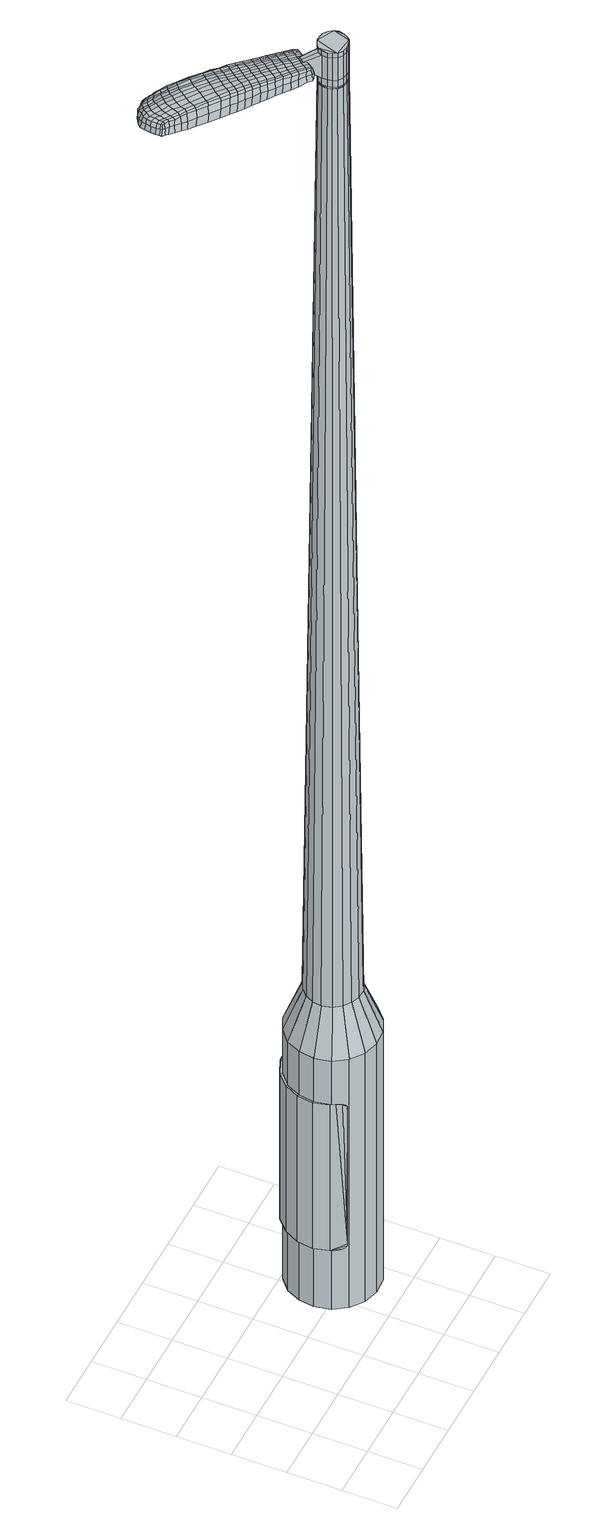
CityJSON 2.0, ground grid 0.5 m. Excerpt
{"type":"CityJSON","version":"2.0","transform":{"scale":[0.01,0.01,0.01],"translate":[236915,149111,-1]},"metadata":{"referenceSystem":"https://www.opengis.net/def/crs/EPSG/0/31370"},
"CityObjects":{
"object1":{"type":"GenericCityObject","attributes":{"cluster":243,"mean_distance_to_centroid":0.182,"new_centroid_x":236916.8,"new_centroid_y":149112.13,"mean_distance_to_camera":10.15,"H1":30.28,"H2":51.65,"Z_final":110.43,"cluster2":-1,"proj_x":236918.41,"proj_y":149109.97,"id_line":38690,"bearing_l":53.28,"distance":2.7,"orientation":"left","G_obj":143.28},"geometry":[{"type":"MultiSurface","lod":"2","boundaries":[[[0,1,2,3]],[[1,4,5,2]],[[4,6,7,5]],[[6,8,9,7]],[[8,10,11,9]],[[10,12,13,11]],[[12,14,15,13]],[[14,16,17,15]],[[16,18,19,17]],[[18,20,21,19]],[[20,22,23,21]],[[22,24,25,23]],[[24,26,27,25]],[[26,28,29,27]],[[28,30,31,29]],[[30,32,33,31]],[[32,34,35,33]],[[34,0,3,35]],[[36,37,38,39]],[[38,40,41,42]],[[41,43,42]],[[42,44,45,46]],[[45,47,46]],[[46,48,49,50]],[[49,51,50]],[[42,46,50,38]],[[50,52,39,38]],[[53,36,39]],[[2,5,7,35]],[[7,9,11,15]],[[11,13,15]],[[15,17,19,23]],[[19,21,23]],[[23,25,27,31]],[[27,29,31]],[[15,23,31,7]],[[31,33,35,7]],[[3,2,35]],[[1,0,54,55]],[[0,34,56,54]],[[34,32,57,56]],[[32,30,58,57]],[[30,28,59,58]],[[28,26,60,59]],[[26,24,61,60]],[[24,22,62,61]],[[22,20,63,62]],[[20,18,64,63]],[[18,16,65,64]],[[16,14,66,65]],[[14,12,67,66]],[[12,10,68,67]],[[10,8,69,68]],[[8,6,70,69]],[[6,4,71,70]],[[4,1,55,71]],[[55,54,72,73]],[[54,56,74,72]],[[56,57,75,74]],[[57,58,76,75]],[[58,59,77,76]],[[59,60,78,77]],[[60,61,79,78]],[[61,62,80,79]],[[62,63,81,80]],[[63,64,82,81]],[[64,65,83,82]],[[65,66,84,83]],[[66,67,85,84]],[[67,68,86,85]],[[68,69,87,86]],[[69,70,88,87]],[[70,71,89,88]],[[71,55,73,89]],[[90,91,92,73]],[[93,94,91,90]],[[75,95,94,93]],[[76,96,95,75]],[[97,98,96,76]],[[99,100,98,97]],[[79,101,100,99]],[[80,102,101,79]],[[103,104,102,80]],[[105,106,104,103]],[[107,108,106,105]],[[109,110,108,107]],[[111,112,110,109]],[[86,113,112,111]],[[114,115,113,86]],[[88,116,115,114]],[[89,117,116,88]],[[73,92,117,89]],[[118,119,120,121]],[[122,118,121,123]],[[124,122,123,125]],[[126,124,125,127]],[[128,126,127,129]],[[130,128,129,131]],[[132,130,131,133]],[[134,132,133,135]],[[136,134,135,137]],[[138,136,137,139]],[[140,138,139,141]],[[142,140,141,143]],[[144,142,143,145]],[[146,144,145,147]],[[148,146,147,149]],[[150,148,149,151]],[[72,90,73]],[[72,74,93,90]],[[74,75,93]],[[77,97,76]],[[77,78,99,97]],[[78,79,99]],[[81,103,80]],[[81,82,105,103]],[[82,83,107,105]],[[83,84,109,107]],[[84,85,111,109]],[[85,86,111]],[[87,114,86]],[[87,88,114]],[[152,92,91]],[[153,115,116]],[[153,113,115]],[[154,112,113]],[[154,155,110,112]],[[155,156,108,110]],[[156,157,106,108]],[[157,158,104,106]],[[158,102,104]],[[159,100,101]],[[159,160,98,100]],[[160,96,98]],[[161,94,95]],[[161,152,91,94]],[[39,52,150,162]],[[92,152,163,151]],[[53,39,162,119]],[[152,161,120,163]],[[36,53,119,118]],[[161,95,121,120]],[[37,36,118,122]],[[95,96,123,121]],[[38,37,122,124]],[[96,160,125,123]],[[40,38,124,126]],[[160,159,127,125]],[[41,40,126,128]],[[159,101,129,127]],[[43,41,128,130]],[[101,102,131,129]],[[42,43,130,132]],[[102,158,133,131]],[[44,42,132,134]],[[158,157,135,133]],[[45,44,134,136]],[[157,156,137,135]],[[47,45,136,138]],[[156,155,139,137]],[[46,47,138,140]],[[155,154,141,139]],[[48,46,140,142]],[[154,113,143,141]],[[49,48,142,144]],[[113,153,145,143]],[[51,49,144,146]],[[153,116,147,145]],[[50,51,146,148]],[[116,117,149,147]],[[52,50,148,150]],[[117,92,151,149]],[[150,151,164,165]],[[151,163,166,164]],[[163,120,167,166]],[[120,119,168,167]],[[119,162,169,168]],[[162,150,165,169]],[[170,171,172,173]],[[174,170,173,175]],[[170,174,176,177]],[[171,170,177,178]],[[179,180,181,182]],[[183,179,182,184]],[[179,183,185,186]],[[180,179,186,187]],[[188,189,190,191]],[[192,188,191,193]],[[188,192,194,195]],[[189,188,195,196]],[[197,198,199,200]],[[201,197,200,202]],[[197,201,203,204]],[[198,197,204,205]],[[206,207,208,209]],[[210,206,209,211]],[[206,210,212,213]],[[207,206,213,214]],[[215,216,217,218]],[[219,215,218,220]],[[215,219,221,222]],[[216,215,222,223]],[[224,225,226,227]],[[216,224,227,217]],[[224,216,223,228]],[[225,224,228,229]],[[230,231,232,233]],[[225,230,233,226]],[[230,225,229,234]],[[231,230,234,235]],[[236,174,175,237]],[[231,236,237,232]],[[236,231,235,238]],[[174,236,238,176]],[[239,240,241,242]],[[243,239,242,244]],[[239,243,245,246]],[[240,239,246,247]],[[248,249,250,251]],[[240,248,251,241]],[[248,240,247,252]],[[249,248,252,253]],[[254,255,256,257]],[[249,254,257,250]],[[254,249,253,258]],[[255,254,258,259]],[[260,261,262,263]],[[255,260,263,256]],[[260,255,259,264]],[[261,260,264,265]],[[266,171,178,267]],[[261,266,267,262]],[[266,261,265,268]],[[171,266,268,172]],[[269,270,271,272]],[[273,269,272,274]],[[269,273,275,276]],[[270,269,276,277]],[[278,279,280,281]],[[270,278,281,271]],[[278,270,277,282]],[[279,278,282,283]],[[284,285,286,287]],[[279,284,287,280]],[[284,279,283,288]],[[285,284,288,289]],[[290,183,184,291]],[[285,290,291,286]],[[290,285,289,292]],[[183,290,292,185]],[[293,294,295,296]],[[297,293,296,298]],[[293,297,299,300]],[[294,293,300,301]],[[302,303,304,305]],[[294,302,305,295]],[[302,294,301,306]],[[303,302,306,307]],[[308,309,310,311]],[[303,308,311,304]],[[308,303,307,312]],[[309,308,312,313]],[[314,315,316,317]],[[309,314,317,310]],[[314,309,313,318]],[[315,314,318,319]],[[320,180,187,321]],[[315,320,321,316]],[[320,315,319,322]],[[180,320,322,181]],[[323,209,208,324]],[[325,323,324,326]],[[323,325,327,328]],[[209,323,328,211]],[[329,325,326,330]],[[331,329,330,332]],[[329,331,333,334]],[[325,329,334,327]],[[335,331,332,336]],[[337,335,336,338]],[[335,337,339,340]],[[331,335,340,333]],[[341,337,338,342]],[[343,341,342,344]],[[341,343,345,346]],[[337,341,346,339]],[[347,343,344,348]],[[198,347,348,199]],[[347,198,205,349]],[[343,347,349,345]],[[350,351,196,195]],[[352,350,195,194]],[[350,352,353,354]],[[351,350,354,355]],[[356,357,355,354]],[[358,356,354,353]],[[356,358,359,360]],[[357,356,360,361]],[[362,363,361,360]],[[364,362,360,359]],[[362,364,365,366]],[[363,362,366,367]],[[368,369,367,366]],[[370,368,366,365]],[[368,370,203,201]],[[369,368,201,202]],[[371,372,373,374]],[[273,371,374,275]],[[371,273,274,375]],[[372,371,375,376]],[[377,192,193,378]],[[372,377,378,373]],[[377,372,376,379]],[[192,377,379,194]],[[380,381,382,383]],[[219,380,383,221]],[[380,219,220,384]],[[381,380,384,385]],[[386,387,388,389]],[[381,386,389,382]],[[386,381,385,390]],[[387,386,390,391]],[[392,189,196,393]],[[387,392,393,388]],[[392,387,391,394]],[[189,392,394,190]],[[395,396,397,398]],[[177,395,398,178]],[[395,177,176,399]],[[396,395,399,400]],[[401,402,403,404]],[[396,401,404,397]],[[401,396,400,405]],[[402,401,405,406]],[[407,200,199,408]],[[402,407,408,403]],[[407,402,406,409]],[[200,407,409,202]],[[410,411,412,413]],[[182,410,413,184]],[[410,182,181,414]],[[411,410,414,415]],[[416,204,203,417]],[[411,416,417,412]],[[416,411,415,418]],[[204,416,418,205]],[[419,420,421,422]],[[297,419,422,299]],[[419,297,298,423]],[[420,419,423,424]],[[425,210,211,426]],[[420,425,426,421]],[[425,420,424,427]],[[210,425,427,212]],[[428,429,430,431]],[[243,428,431,245]],[[428,243,244,432]],[[429,428,432,433]],[[434,435,436,437]],[[429,434,437,430]],[[434,429,433,438]],[[435,434,438,439]],[[440,207,214,441]],[[435,440,441,436]],[[440,435,439,442]],[[207,440,442,208]],[[443,444,433,432]],[[242,443,432,244]],[[443,242,241,445]],[[444,443,445,446]],[[447,448,439,438]],[[444,447,438,433]],[[447,444,446,449]],[[448,447,449,450]],[[451,324,208,442]],[[448,451,442,439]],[[451,448,450,452]],[[324,451,452,326]],[[453,454,455,456]],[[300,453,456,301]],[[453,300,299,422]],[[454,453,422,421]],[[457,328,327,458]],[[454,457,458,455]],[[457,454,421,426]],[[328,457,426,211]],[[459,460,446,445]],[[251,459,445,241]],[[459,251,250,461]],[[460,459,461,462]],[[463,464,450,449]],[[460,463,449,446]],[[463,460,462,465]],[[464,463,465,466]],[[467,330,326,452]],[[464,467,452,450]],[[467,464,466,468]],[[330,467,468,332]],[[469,470,471,472]],[[306,469,472,307]],[[469,306,301,456]],[[470,469,456,455]],[[473,334,333,474]],[[470,473,474,471]],[[473,470,455,458]],[[334,473,458,327]],[[475,476,462,461]],[[257,475,461,250]],[[475,257,256,477]],[[476,475,477,478]],[[479,480,466,465]],[[476,479,465,462]],[[479,476,478,481]],[[480,479,481,482]],[[483,336,332,468]],[[480,483,468,466]],[[483,480,482,484]],[[336,483,484,338]],[[485,486,487,488]],[[312,485,488,313]],[[485,312,307,472]],[[486,485,472,471]],[[489,340,339,490]],[[486,489,490,487]],[[489,486,471,474]],[[340,489,474,333]],[[491,492,478,477]],[[263,491,477,256]],[[491,263,262,493]],[[492,491,493,494]],[[495,496,482,481]],[[492,495,481,478]],[[495,492,494,497]],[[496,495,497,498]],[[499,342,338,484]],[[496,499,484,482]],[[499,496,498,500]],[[342,499,500,344]],[[501,502,503,504]],[[318,501,504,319]],[[501,318,313,488]],[[502,501,488,487]],[[505,346,345,506]],[[502,505,506,503]],[[505,502,487,490]],[[346,505,490,339]],[[507,508,494,493]],[[267,507,493,262]],[[507,267,178,398]],[[508,507,398,397]],[[509,510,498,497]],[[508,509,497,494]],[[509,508,397,404]],[[510,509,404,403]],[[511,348,344,500]],[[510,511,500,498]],[[511,510,403,408]],[[348,511,408,199]],[[512,513,415,414]],[[322,512,414,181]],[[512,322,319,504]],[[513,512,504,503]],[[514,349,205,418]],[[513,514,418,415]],[[514,513,503,506]],[[349,514,506,345]],[[515,516,376,375]],[[272,515,375,274]],[[515,272,271,517]],[[516,515,517,518]],[[519,352,194,379]],[[516,519,379,376]],[[519,516,518,520]],[[352,519,520,353]],[[521,522,523,524]],[[222,521,524,223]],[[521,222,221,383]],[[522,521,383,382]],[[525,526,527,528]],[[522,525,528,523]],[[525,522,382,389]],[[526,525,389,388]],[[529,351,355,530]],[[526,529,530,527]],[[529,526,388,393]],[[351,529,393,196]],[[531,532,518,517]],[[281,531,517,271]],[[531,281,280,533]],[[532,531,533,534]],[[535,358,353,520]],[[532,535,520,518]],[[535,532,534,536]],[[358,535,536,359]],[[537,538,539,540]],[[228,537,540,229]],[[537,228,223,524]],[[538,537,524,523]],[[541,542,543,544]],[[538,541,544,539]],[[541,538,523,528]],[[542,541,528,527]],[[545,357,361,546]],[[542,545,546,543]],[[545,542,527,530]],[[357,545,530,355]],[[547,548,534,533]],[[287,547,533,280]],[[547,287,286,549]],[[548,547,549,550]],[[551,364,359,536]],[[548,551,536,534]],[[551,548,550,552]],[[364,551,552,365]],[[553,554,555,556]],[[234,553,556,235]],[[553,234,229,540]],[[554,553,540,539]],[[557,558,559,560]],[[554,557,560,555]],[[557,554,539,544]],[[558,557,544,543]],[[561,363,367,562]],[[558,561,562,559]],[[561,558,543,546]],[[363,561,546,361]],[[563,564,550,549]],[[291,563,549,286]],[[563,291,184,413]],[[564,563,413,412]],[[565,370,365,552]],[[564,565,552,550]],[[565,564,412,417]],[[370,565,417,203]],[[566,567,400,399]],[[238,566,399,176]],[[566,238,235,556]],[[567,566,556,555]],[[568,569,406,405]],[[567,568,405,400]],[[568,567,555,560]],[[569,568,560,559]],[[570,369,202,409]],[[569,570,409,406]],[[570,569,559,562]],[[369,570,562,367]],[[571,572,573,574]],[[574,573,575,576]],[[577,575,573,578]],[[578,573,572,579]],[[580,581,582,583]],[[583,582,584,585]],[[586,584,582,587]],[[587,582,581,588]],[[589,590,591,592]],[[592,591,593,594]],[[595,593,591,596]],[[596,591,590,597]],[[598,599,600,601]],[[601,600,602,603]],[[604,602,600,605]],[[605,600,599,606]],[[607,608,609,610]],[[610,609,611,612]],[[613,611,609,614]],[[614,609,608,615]],[[616,617,618,619]],[[619,618,620,621]],[[622,620,618,623]],[[623,618,617,624]],[[625,626,627,628]],[[628,627,617,616]],[[624,617,627,629]],[[629,627,626,630]],[[631,632,633,634]],[[634,633,626,625]],[[630,626,633,635]],[[635,633,632,636]],[[576,575,637,638]],[[638,637,632,631]],[[636,632,637,639]],[[639,637,575,577]],[[640,641,642,643]],[[643,642,644,645]],[[646,644,642,647]],[[647,642,641,648]],[[649,650,651,652]],[[652,651,641,640]],[[648,641,651,653]],[[653,651,650,654]],[[655,656,657,658]],[[658,657,650,649]],[[654,650,657,659]],[[659,657,656,660]],[[661,662,663,664]],[[664,663,656,655]],[[660,656,663,665]],[[665,663,662,666]],[[579,572,667,668]],[[668,667,662,661]],[[666,662,667,669]],[[669,667,572,571]],[[670,671,672,673]],[[673,672,674,675]],[[676,674,672,677]],[[677,672,671,678]],[[679,680,681,682]],[[682,681,671,670]],[[678,671,681,683]],[[683,681,680,684]],[[685,686,687,688]],[[688,687,680,679]],[[684,680,687,689]],[[689,687,686,690]],[[585,584,691,692]],[[692,691,686,685]],[[690,686,691,693]],[[693,691,584,586]],[[694,695,696,697]],[[697,696,698,699]],[[700,698,696,701]],[[701,696,695,702]],[[703,704,705,706]],[[706,705,695,694]],[[702,695,705,707]],[[707,705,704,708]],[[709,710,711,712]],[[712,711,704,703]],[[708,704,711,713]],[[713,711,710,714]],[[715,716,717,718]],[[718,717,710,709]],[[714,710,717,719]],[[719,717,716,720]],[[588,581,721,722]],[[722,721,716,715]],[[720,716,721,723]],[[723,721,581,580]],[[607,610,724,725]],[[725,724,726,727]],[[728,726,724,729]],[[729,724,610,612]],[[727,726,730,731]],[[731,730,732,733]],[[734,732,730,735]],[[735,730,726,728]],[[733,732,736,737]],[[737,736,738,739]],[[740,738,736,741]],[[741,736,732,734]],[[739,738,742,743]],[[743,742,744,745]],[[746,744,742,747]],[[747,742,738,740]],[[745,744,748,749]],[[749,748,599,598]],[[606,599,748,750]],[[750,748,744,746]],[[597,751,752,596]],[[596,752,753,595]],[[754,753,752,755]],[[755,752,751,756]],[[756,757,758,755]],[[755,758,759,754]],[[760,759,758,761]],[[761,758,757,762]],[[762,763,764,761]],[[761,764,765,760]],[[766,765,764,767]],[[767,764,763,768]],[[768,769,770,767]],[[767,770,771,766]],[[604,771,770,602]],[[602,770,769,603]],[[772,773,774,775]],[[775,774,674,676]],[[675,674,774,776]],[[776,774,773,777]],[[594,593,778,779]],[[779,778,773,772]],[[777,773,778,780]],[[780,778,593,595]],[[781,782,783,784]],[[784,783,620,622]],[[621,620,783,785]],[[785,783,782,786]],[[787,788,789,790]],[[790,789,782,781]],[[786,782,789,791]],[[791,789,788,792]],[[597,590,793,794]],[[794,793,788,787]],[[792,788,793,795]],[[795,793,590,589]],[[796,797,798,799]],[[799,798,578,579]],[[577,578,798,800]],[[800,798,797,801]],[[802,803,804,805]],[[805,804,797,796]],[[801,797,804,806]],[[806,804,803,807]],[[598,601,808,809]],[[809,808,803,802]],[[807,803,808,810]],[[810,808,601,603]],[[811,812,813,814]],[[814,813,583,585]],[[580,583,813,815]],[[815,813,812,816]],[[604,605,817,818]],[[818,817,812,811]],[[816,812,817,819]],[[819,817,605,606]],[[820,821,822,823]],[[823,822,698,700]],[[699,698,822,824]],[[824,822,821,825]],[[612,611,826,827]],[[827,826,821,820]],[[825,821,826,828]],[[828,826,611,613]],[[829,830,831,832]],[[832,831,644,646]],[[645,644,831,833]],[[833,831,830,834]],[[835,836,837,838]],[[838,837,830,829]],[[834,830,837,839]],[[839,837,836,840]],[[615,608,841,842]],[[842,841,836,835]],[[840,836,841,843]],[[843,841,608,607]],[[834,844,845,833]],[[833,845,643,645]],[[640,643,845,846]],[[846,845,844,847]],[[840,848,849,839]],[[839,849,844,834]],[[847,844,849,850]],[[850,849,848,851]],[[607,725,852,843]],[[843,852,848,840]],[[851,848,852,853]],[[853,852,725,727]],[[854,855,856,857]],[[857,856,701,702]],[[700,701,856,823]],[[823,856,855,820]],[[728,729,858,859]],[[859,858,855,854]],[[820,855,858,827]],[[827,858,729,612]],[[847,860,861,846]],[[846,861,652,640]],[[649,652,861,862]],[[862,861,860,863]],[[851,864,865,850]],[[850,865,860,847]],[[863,860,865,866]],[[866,865,864,867]],[[727,731,868,853]],[[853,868,864,851]],[[867,864,868,869]],[[869,868,731,733]],[[870,871,872,873]],[[873,872,707,708]],[[702,707,872,857]],[[857,872,871,854]],[[734,735,874,875]],[[875,874,871,870]],[[854,871,874,859]],[[859,874,735,728]],[[863,876,877,862]],[[862,877,658,649]],[[655,658,877,878]],[[878,877,876,879]],[[867,880,881,866]],[[866,881,876,863]],[[879,876,881,882]],[[882,881,880,883]],[[733,737,884,869]],[[869,884,880,867]],[[883,880,884,885]],[[885,884,737,739]],[[886,887,888,889]],[[889,888,713,714]],[[708,713,888,873]],[[873,888,887,870]],[[740,741,890,891]],[[891,890,887,886]],[[870,887,890,875]],[[875,890,741,734]],[[879,892,893,878]],[[878,893,664,655]],[[661,664,893,894]],[[893,892,894]],[[883,895,896,882]],[[882,896,892,879]],[[894,892,896,897]],[[897,896,895,898]],[[739,743,899,885]],[[885,899,895,883]],[[898,895,899,900]],[[900,899,743,745]],[[901,902,903,904]],[[904,903,719,720]],[[714,719,903,889]],[[889,903,902,886]],[[746,747,905,906]],[[906,905,902,901]],[[886,902,905,891]],[[891,905,747,740]],[[907,908,894]],[[894,908,668,661]],[[579,668,908,799]],[[799,908,907,796]],[[898,909,910,897]],[[897,910,907,894]],[[796,907,910,805]],[[805,910,909,802]],[[745,749,911,900]],[[900,911,909,898]],[[802,909,911,809]],[[809,911,749,598]],[[816,912,913,815]],[[815,913,723,580]],[[720,723,913,904]],[[904,913,912,901]],[[606,750,914,819]],[[819,914,912,816]],[[901,912,914,906]],[[906,914,750,746]],[[777,915,916,776]],[[776,916,673,675]],[[670,673,916,917]],[[917,916,915,918]],[[595,753,919,780]],[[780,919,915,777]],[[918,915,919,920]],[[920,919,753,754]],[[921,922,923,924]],[[924,923,623,624]],[[622,623,923,784]],[[784,923,922,781]],[[925,926,927,928]],[[928,927,922,921]],[[781,922,927,790]],[[790,927,926,787]],[[756,751,929,930]],[[930,929,926,925]],[[787,926,929,794]],[[794,929,751,597]],[[918,931,932,917]],[[917,932,682,670]],[[679,682,932,933]],[[933,932,931,934]],[[754,759,935,920]],[[920,935,931,918]],[[934,931,935,936]],[[936,935,759,760]],[[937,938,939,940]],[[940,939,629,630]],[[624,629,939,924]],[[924,939,938,921]],[[941,942,943,944]],[[944,943,938,937]],[[921,938,943,928]],[[928,943,942,925]],[[762,757,945,946]],[[946,945,942,941]],[[925,942,945,930]],[[930,945,757,756]],[[934,947,948,933]],[[933,948,688,679]],[[685,688,948,949]],[[949,948,947,950]],[[760,765,951,936]],[[936,951,947,934]],[[950,947,951,952]],[[952,951,765,766]],[[953,954,955,956]],[[956,955,635,636]],[[630,635,955,940]],[[940,955,954,937]],[[957,958,959,960]],[[960,959,954,953]],[[937,954,959,944]],[[944,959,958,941]],[[768,763,961,962]],[[962,961,958,957]],[[941,958,961,946]],[[946,961,763,762]],[[950,963,964,949]],[[949,964,692,685]],[[585,692,964,814]],[[814,964,963,811]],[[766,771,965,952]],[[952,965,963,950]],[[811,963,965,818]],[[818,965,771,604]],[[801,966,967,800]],[[800,967,639,577]],[[636,639,967,956]],[[956,967,966,953]],[[807,968,969,806]],[[806,969,966,801]],[[953,966,969,960]],[[960,969,968,957]],[[603,769,970,810]],[[810,970,968,807]],[[957,968,970,962]],[[962,970,769,768]],[[571,574,173,172]],[[574,576,175,173]],[[586,587,186,185]],[[587,588,187,186]],[[589,592,191,190]],[[592,594,193,191]],[[613,614,213,212]],[[614,615,214,213]],[[616,619,218,217]],[[619,621,220,218]],[[625,628,227,226]],[[628,616,217,227]],[[631,634,233,232]],[[634,625,226,233]],[[576,638,237,175]],[[638,631,232,237]],[[646,647,246,245]],[[647,648,247,246]],[[648,653,252,247]],[[653,654,253,252]],[[654,659,258,253]],[[659,660,259,258]],[[660,665,264,259]],[[665,666,265,264]],[[666,669,268,265]],[[669,571,172,268]],[[676,677,276,275]],[[677,678,277,276]],[[678,683,282,277]],[[683,684,283,282]],[[684,689,288,283]],[[689,690,289,288]],[[690,693,292,289]],[[693,586,185,292]],[[694,697,296,295]],[[697,699,298,296]],[[703,706,305,304]],[[706,694,295,305]],[[709,712,311,310]],[[712,703,304,311]],[[715,718,317,316]],[[718,709,310,317]],[[588,722,321,187]],[[722,715,316,321]],[[772,775,374,373]],[[775,676,275,374]],[[594,779,378,193]],[[779,772,373,378]],[[621,785,384,220]],[[785,786,385,384]],[[786,791,390,385]],[[791,792,391,390]],[[792,795,394,391]],[[795,589,190,394]],[[699,824,423,298]],[[824,825,424,423]],[[825,828,427,424]],[[828,613,212,427]],[[829,832,431,430]],[[832,646,245,431]],[[835,838,437,436]],[[838,829,430,437]],[[615,842,441,214]],[[842,835,436,441]],[[971,972,973,974]],[[975,976,974,973]],[[977,978,979,980]],[[981,982,983,984]],[[972,985,986,973]],[[987,975,973,986]],[[988,977,980,989]],[[990,991,982,981]],[[985,992,993,986]],[[993,994,987,986]],[[995,988,989,996]],[[997,991,990,998]],[[992,999,1000,993]],[[1000,1001,994,993]],[[1002,995,996,1003]],[[1004,997,998,1005]],[[1006,1007,1008,1009]],[[1010,1011,1007,1006]],[[1010,1012,1013,1011]],[[1012,1014,1015,1013]],[[1016,1017,1018,1019]],[[1020,1021,1017,1016]],[[1022,1023,1021,1020]],[[1024,1025,1023,1022]],[[1019,1008,1007,1016]],[[1016,1007,1011,1020]],[[1011,1013,1022,1020]],[[1013,1015,1024,1022]],[[980,979,976,975]],[[989,980,975,987]],[[994,996,989,987]],[[1001,1003,996,994]],[[981,984,978,977]],[[990,981,977,988]],[[998,990,988,995]],[[1005,998,995,1002]],[[982,1006,1009,983]],[[991,1010,1006,982]],[[1012,1010,991,997]],[[1014,1012,997,1004]],[[1026,1027,1028,1029]],[[1028,1030,1031,1032]],[[1028,1032,1033,1034]],[[1028,1034,1029]],[[1035,1026,1029,1036]],[[1037,1036,1029,1038]],[[1039,1038,1029]],[[1040,1028,1027,1041]],[[1042,1040,1041,1043]],[[1044,1042,1043,1045]],[[1046,1044,1045,1047]],[[1048,1046,1047,1049]],[[1049,1050,1051,1052]],[[1049,1052,1053,1054]],[[1049,1054,1055,1056]],[[1055,1057,1058,1059]],[[1055,1059,1060,1061]],[[1055,1061,1056]],[[1049,1056,1048]],[[1062,1063,1027,1026]],[[1064,1065,1030,1028]],[[1066,1067,1039,1029]],[[1063,1068,1041,1027]],[[1069,1064,1028,1040]],[[1068,1070,1043,1041]],[[1071,1069,1040,1042]],[[1070,1072,1045,1043]],[[1073,1071,1042,1044]],[[1072,1074,1047,1045]],[[1075,1073,1044,1046]],[[1074,1076,1049,1047]],[[1077,1075,1046,1048]],[[1076,1078,1050,1049]],[[1079,1080,1057,1055]],[[1081,1077,1048,1056]],[[1051,1050,1078,1082]],[[1052,1051,1082,1083]],[[1053,1052,1083,1084]],[[1054,1053,1084,1085]],[[1055,1054,1085,1079]],[[1086,1062,1026,1035]],[[1087,1086,1035,1036]],[[1088,1087,1036,1037]],[[1089,1088,1037,1038]],[[1067,1089,1038,1039]],[[1031,1030,1065,1090]],[[1058,1057,1080,1091]],[[1032,1031,1090,1092]],[[1033,1032,1092,1093]],[[1034,1033,1093,1094]],[[1029,1034,1094,1066]],[[1059,1058,1091,1095]],[[1060,1059,1095,1096]],[[1061,1060,1096,1097]],[[1056,1061,1097,1081]]]}]}
},
"vertices":[
[143,138,384],[154,148,384],[154,148,96],[143,138,96],[167,154,384],[167,154,96],[182,155,384],[182,155,96],[196,151,384],[196,151,96],[208,142,384],[208,142,96],[216,130,384],[216,130,96],[219,115,384],[219,115,96],[218,101,384],[218,101,96],[211,88,384],[211,88,96],[200,78,384],[200,78,96],[187,72,384],[187,72,96],[172,71,384],[172,71,96],[158,75,384],[158,75,96],[146,84,384],[146,84,96],[138,96,384],[138,96,96],[135,111,384],[135,111,96],[137,125,384],[137,125,96],[164,112,1524],[165,108,1524],[167,104,1524],[166,121,1524],[171,101,1524],[176,100,1524],[185,102,1524],[180,100,1524],[188,105,1524],[190,109,1524],[190,118,1524],[191,114,1524],[187,122,1524],[183,125,1524],[174,126,1524],[179,126,1524],[170,124,1524],[164,117,1524],[157,128,429],[163,134,429],[153,120,429],[152,112,429],[154,103,429],[159,96,429],[166,91,429],[174,88,429],[183,88,429],[191,92,429],[197,98,429],[201,106,429],[202,114,429],[200,123,429],[195,130,429],[188,135,429],[180,138,429],[171,138,429],[166,121,1483],[170,124,1483],[164,117,1483],[164,112,1483],[165,108,1483],[167,104,1483],[171,101,1483],[176,100,1483],[180,100,1483],[185,102,1483],[188,105,1483],[190,109,1483],[191,114,1483],[190,118,1483],[187,122,1483],[183,125,1483],[179,126,1483],[174,126,1483],[167,121,1483],[167,121,1485],[170,124,1485],[165,117,1483],[165,117,1485],[164,112,1485],[165,108,1485],[168,104,1483],[168,104,1485],[171,102,1483],[171,102,1485],[176,100,1485],[180,100,1485],[184,102,1483],[184,102,1485],[187,105,1483],[187,105,1485],[189,109,1483],[189,109,1485],[190,114,1483],[190,114,1485],[189,118,1483],[189,118,1485],[187,122,1485],[183,124,1483],[183,124,1485],[179,126,1485],[174,126,1485],[164,112,1519],[164,117,1519],[164,117,1493],[164,112,1493],[165,108,1519],[165,108,1493],[167,104,1519],[167,104,1493],[171,101,1519],[171,101,1493],[176,100,1519],[176,100,1493],[180,100,1519],[180,100,1493],[185,102,1519],[185,102,1493],[188,105,1519],[188,105,1493],[190,109,1519],[190,109,1493],[191,114,1519],[191,114,1493],[190,118,1519],[190,118,1493],[187,122,1519],[187,122,1493],[183,125,1519],[183,125,1493],[179,126,1519],[179,126,1493],[174,126,1519],[174,126,1493],[170,124,1519],[170,124,1493],[166,121,1485],[183,125,1485],[190,118,1485],[191,114,1485],[190,109,1485],[188,105,1485],[185,102,1485],[171,101,1485],[167,104,1485],[164,117,1485],[166,121,1519],[166,121,1493],[153,135,1513],[153,135,1518],[151,132,1513],[149,130,1513],[149,130,1518],[151,132,1518],[104,192,1519],[109,188,1518],[109,190,1509],[104,194,1510],[97,198,1519],[97,200,1510],[97,196,1526],[104,190,1525],[109,186,1525],[80,161,1519],[86,157,1518],[88,158,1525],[82,162,1525],[73,166,1519],[75,167,1526],[71,166,1510],[78,161,1510],[84,157,1509],[32,219,1519],[34,222,1519],[34,223,1513],[31,220,1513],[31,215,1519],[30,216,1513],[32,215,1524],[33,218,1524],[36,221,1524],[92,175,1530],[97,171,1529],[99,173,1529],[94,178,1530],[84,181,1531],[86,183,1531],[82,177,1530],[89,172,1530],[95,168,1529],[156,127,1512],[158,129,1512],[157,130,1517],[155,128,1517],[155,125,1512],[154,126,1517],[154,125,1506],[156,127,1506],[157,130,1506],[55,226,1519],[58,225,1519],[58,227,1512],[56,228,1512],[53,227,1518],[53,229,1512],[53,226,1522],[55,225,1523],[58,224,1524],[62,222,1519],[67,219,1519],[67,221,1512],[62,224,1512],[62,221,1524],[67,218,1525],[72,216,1519],[79,212,1519],[78,213,1511],[72,218,1511],[72,215,1526],[78,210,1526],[88,205,1519],[88,207,1510],[87,203,1526],[160,145,1513],[155,150,1513],[154,148,1518],[160,143,1517],[164,141,1512],[163,141,1516],[164,142,1506],[160,146,1507],[154,151,1507],[149,154,1514],[143,159,1515],[143,158,1520],[149,153,1519],[149,156,1507],[143,161,1507],[137,164,1515],[132,169,1516],[131,167,1522],[137,163,1521],[137,166,1508],[132,171,1508],[126,174,1517],[120,178,1517],[120,177,1524],[126,172,1523],[126,176,1508],[120,180,1509],[115,183,1518],[115,181,1524],[115,185,1509],[33,198,1519],[36,196,1519],[37,197,1524],[34,199,1523],[32,200,1518],[33,201,1522],[30,200,1512],[32,198,1512],[34,196,1512],[39,193,1519],[44,189,1519],[45,190,1525],[41,193,1524],[38,192,1512],[42,188,1512],[48,185,1519],[55,180,1519],[56,181,1526],[50,186,1526],[47,185,1511],[53,180,1511],[64,173,1519],[65,174,1526],[62,173,1510],[142,121,1513],[136,125,1513],[134,124,1507],[141,120,1507],[147,118,1512],[146,117,1506],[147,119,1516],[143,121,1517],[137,125,1518],[129,129,1514],[123,133,1515],[122,133,1507],[128,128,1507],[131,129,1519],[125,134,1520],[117,137,1515],[111,141,1516],[109,141,1508],[115,137,1508],[118,138,1521],[112,142,1522],[105,145,1517],[98,149,1517],[96,149,1509],[103,145,1508],[106,146,1523],[100,150,1524],[92,153,1518],[90,153,1509],[94,154,1524],[151,131,1519],[153,133,1519],[145,135,1520],[147,138,1520],[143,133,1520],[149,129,1519],[139,140,1522],[141,142,1522],[133,144,1523],[135,147,1523],[131,142,1523],[137,137,1521],[127,149,1524],[129,151,1524],[121,153,1525],[123,155,1525],[119,151,1525],[125,146,1524],[115,158,1526],[117,160,1526],[109,162,1527],[111,164,1527],[107,159,1527],[113,155,1526],[103,166,1528],[105,169,1528],[101,164,1528],[36,217,1527],[38,220,1527],[34,213,1526],[38,210,1527],[39,214,1528],[42,217,1528],[45,210,1529],[47,213,1529],[43,206,1528],[48,202,1530],[50,206,1530],[53,209,1530],[56,201,1531],[59,204,1531],[54,198,1530],[61,192,1531],[64,196,1531],[66,199,1531],[74,188,1531],[76,191,1531],[72,185,1531],[31,202,1518],[30,205,1519],[29,205,1513],[29,202,1513],[32,202,1523],[32,205,1523],[30,210,1519],[29,210,1513],[31,210,1524],[51,228,1518],[48,228,1518],[49,227,1523],[51,227,1523],[51,229,1513],[48,229,1513],[44,228,1519],[41,226,1519],[42,225,1524],[45,226,1523],[44,228,1513],[40,227,1513],[37,225,1519],[38,224,1524],[37,225,1513],[103,189,1528],[102,188,1528],[107,183,1528],[108,184,1527],[96,194,1528],[95,193,1529],[100,185,1529],[98,183,1530],[103,178,1529],[105,181,1528],[93,191,1529],[91,189,1530],[96,180,1530],[101,176,1529],[88,186,1531],[83,163,1528],[85,165,1529],[77,170,1529],[76,168,1528],[89,159,1527],[91,161,1528],[87,168,1529],[79,174,1530],[93,164,1528],[149,117,1512],[150,119,1512],[150,120,1517],[149,119,1517],[148,117,1506],[149,119,1506],[152,122,1512],[152,123,1517],[151,122,1506],[165,139,1512],[164,137,1512],[164,139,1506],[165,140,1506],[164,139,1517],[163,138,1517],[163,136,1512],[161,133,1512],[161,134,1506],[163,137,1506],[162,136,1517],[160,134,1517],[160,131,1512],[159,132,1506],[159,132,1517],[160,142,1519],[159,141,1519],[154,147,1520],[153,146,1520],[157,139,1519],[156,137,1519],[151,144,1520],[150,142,1520],[154,135,1519],[148,140,1520],[144,122,1519],[145,123,1519],[139,128,1520],[138,126,1520],[147,126,1519],[141,130,1520],[148,152,1521],[147,150,1521],[142,157,1522],[141,155,1522],[146,149,1521],[144,146,1521],[140,153,1522],[138,151,1523],[142,144,1522],[137,149,1523],[132,130,1521],[133,132,1521],[127,136,1522],[126,134,1522],[135,135,1521],[129,139,1522],[137,161,1523],[136,160,1523],[131,166,1524],[130,164,1524],[134,158,1523],[132,156,1524],[128,162,1525],[126,160,1525],[131,153,1524],[125,158,1525],[119,139,1523],[121,140,1523],[115,144,1524],[113,143,1524],[123,143,1524],[117,147,1525],[125,171,1525],[124,169,1525],[120,175,1526],[118,174,1526],[122,167,1526],[121,165,1526],[117,172,1527],[115,169,1527],[119,162,1526],[113,167,1527],[107,147,1525],[109,149,1525],[103,153,1526],[101,151,1526],[111,152,1526],[105,156,1527],[114,180,1527],[113,178,1527],[111,176,1527],[109,174,1528],[107,171,1528],[95,155,1527],[97,157,1527],[99,160,1528],[34,201,1525],[34,204,1525],[37,198,1526],[37,201,1526],[34,208,1526],[37,205,1527],[53,225,1525],[51,225,1525],[54,223,1526],[56,223,1525],[47,225,1525],[44,224,1526],[47,221,1527],[51,223,1526],[41,222,1526],[44,219,1527],[41,195,1526],[41,197,1527],[45,191,1527],[46,193,1528],[41,202,1528],[47,198,1529],[61,221,1526],[58,220,1527],[64,217,1528],[66,217,1527],[56,219,1527],[52,218,1528],[58,214,1529],[61,215,1528],[49,216,1528],[55,211,1530],[50,187,1528],[51,189,1529],[57,182,1528],[58,184,1529],[52,193,1529],[59,188,1530],[71,214,1528],[69,213,1528],[76,208,1529],[77,209,1528],[66,211,1529],[64,209,1530],[71,204,1530],[73,206,1530],[61,207,1530],[68,202,1531],[66,175,1529],[67,177,1529],[69,181,1530],[87,202,1528],[85,201,1529],[83,199,1530],[81,196,1530],[78,194,1531],[108,188,1509],[108,186,1518],[102,191,1518],[102,193,1509],[96,196,1519],[96,198,1510],[96,194,1525],[102,189,1525],[108,184,1525],[89,160,1525],[87,159,1518],[82,163,1518],[83,164,1525],[75,168,1519],[76,169,1525],[73,168,1510],[80,163,1509],[85,159,1509],[35,221,1513],[36,221,1519],[34,218,1519],[33,219,1513],[33,215,1519],[32,215,1513],[34,214,1524],[35,217,1524],[37,220,1524],[99,174,1528],[97,171,1528],[91,175,1529],[93,178,1529],[84,181,1529],[86,183,1529],[82,178,1529],[89,173,1529],[95,168,1528],[155,131,1516],[156,131,1512],[155,128,1512],[154,129,1516],[153,126,1512],[152,127,1516],[152,126,1506],[154,129,1506],[156,131,1506],[57,225,1512],[57,223,1519],[55,225,1518],[55,226,1512],[53,225,1518],[53,227,1512],[53,224,1522],[54,223,1523],[57,222,1523],[66,220,1512],[66,218,1519],[61,221,1519],[61,222,1512],[61,219,1524],[66,216,1525],[77,212,1511],[77,210,1519],[71,214,1519],[71,216,1511],[71,213,1525],[77,208,1526],[86,203,1519],[86,205,1510],[86,201,1526],[153,147,1518],[153,148,1513],[159,143,1513],[159,142,1517],[163,140,1512],[162,140,1515],[162,141,1506],[159,145,1506],[153,150,1507],[142,156,1520],[142,158,1514],[147,153,1514],[147,152,1519],[147,155,1507],[142,160,1507],[130,166,1522],[130,167,1516],[136,163,1515],[136,161,1521],[136,164,1508],[130,169,1508],[119,175,1523],[119,177,1517],[125,172,1516],[124,171,1522],[125,174,1508],[119,179,1508],[113,182,1517],[113,180,1524],[113,184,1509],[38,198,1523],[37,197,1519],[35,200,1518],[36,200,1523],[34,201,1518],[35,201,1522],[32,201,1512],[33,199,1512],[36,197,1512],[46,191,1525],[45,190,1519],[41,194,1519],[42,195,1524],[39,194,1512],[43,190,1512],[57,182,1526],[56,182,1519],[50,187,1519],[51,187,1525],[48,186,1511],[54,181,1511],[65,175,1519],[67,176,1526],[63,175,1510],[135,126,1507],[137,126,1513],[143,122,1513],[142,122,1506],[147,120,1512],[146,119,1506],[147,121,1515],[144,123,1517],[138,127,1518],[123,134,1507],[124,135,1514],[130,131,1514],[129,130,1507],[132,131,1519],[126,135,1520],[110,142,1508],[112,143,1516],[118,139,1515],[116,138,1508],[119,139,1521],[113,143,1522],[98,151,1508],[99,151,1517],[106,147,1516],[104,146,1508],[107,148,1522],[101,152,1523],[93,155,1517],[91,155,1509],[95,156,1524],[150,132,1518],[152,134,1518],[145,136,1519],[146,138,1519],[143,134,1519],[149,129,1518],[139,140,1520],[140,142,1520],[133,145,1521],[134,147,1521],[131,142,1521],[137,138,1520],[127,149,1523],[128,151,1523],[121,154,1524],[123,156,1524],[119,151,1524],[125,147,1523],[115,158,1525],[117,160,1525],[109,162,1526],[111,165,1526],[107,160,1526],[113,155,1525],[103,167,1527],[105,169,1527],[101,164,1527],[39,219,1526],[37,216,1526],[36,213,1525],[39,210,1526],[40,214,1526],[42,216,1526],[47,212,1528],[45,210,1528],[44,206,1527],[49,202,1528],[51,205,1529],[53,208,1529],[59,204,1530],[57,201,1530],[55,198,1529],[62,193,1530],[64,196,1530],[66,199,1530],[76,191,1530],[74,188,1530],[72,185,1530],[31,205,1513],[32,205,1518],[33,203,1518],[31,202,1512],[34,203,1523],[34,205,1523],[32,210,1519],[31,210,1513],[33,209,1523],[49,225,1523],[48,226,1518],[51,226,1518],[51,225,1523],[51,227,1512],[48,227,1512],[43,224,1523],[42,225,1519],[45,225,1519],[46,224,1523],[45,226,1513],[41,225,1513],[39,223,1519],[40,222,1524],[38,224,1513],[106,183,1527],[101,187,1527],[102,188,1527],[107,184,1526],[95,193,1527],[94,193,1528],[103,178,1528],[97,183,1528],[99,185,1528],[105,181,1527],[92,191,1528],[90,188,1529],[95,180,1529],[101,176,1528],[88,186,1529],[78,171,1528],[85,166,1527],[84,164,1527],[77,169,1527],[90,160,1526],[91,162,1527],[87,169,1528],[80,174,1528],[93,165,1527],[148,121,1516],[149,120,1512],[148,119,1512],[148,120,1516],[147,119,1506],[147,120,1506],[151,123,1512],[150,124,1516],[150,123,1506],[162,140,1506],[162,139,1512],[163,139,1512],[163,140,1506],[162,139,1516],[161,139,1516],[159,136,1506],[159,135,1512],[161,137,1512],[161,138,1506],[160,137,1516],[158,135,1516],[158,133,1512],[157,133,1506],[157,133,1516],[158,141,1518],[158,142,1518],[153,146,1519],[152,146,1519],[155,138,1518],[156,140,1518],[151,144,1519],[149,142,1519],[153,136,1518],[148,140,1519],[139,128,1519],[145,124,1518],[144,123,1518],[138,127,1519],[147,127,1518],[141,131,1519],[146,151,1520],[147,151,1520],[141,156,1521],[141,155,1521],[143,147,1520],[145,149,1520],[139,153,1521],[138,151,1521],[142,144,1520],[136,149,1521],[127,137,1521],[133,132,1520],[132,131,1520],[126,136,1521],[135,135,1520],[129,139,1521],[135,160,1522],[135,161,1522],[130,165,1523],[129,165,1523],[132,156,1522],[133,158,1522],[128,163,1523],[126,160,1524],[130,154,1523],[124,158,1524],[114,145,1523],[120,141,1522],[120,140,1522],[114,144,1523],[123,144,1522],[117,148,1523],[123,169,1524],[124,170,1524],[118,174,1525],[120,165,1525],[122,167,1524],[116,172,1525],[114,169,1526],[118,163,1525],[113,167,1526],[102,153,1525],[108,149,1524],[108,148,1524],[102,152,1525],[111,152,1524],[105,156,1525],[112,178,1526],[113,179,1526],[109,174,1527],[110,176,1526],[107,172,1527],[96,158,1526],[96,156,1526],[99,161,1526],[35,204,1524],[36,201,1524],[38,199,1525],[38,201,1525],[35,208,1525],[38,206,1525],[54,222,1525],[51,224,1524],[53,223,1524],[56,222,1525],[48,220,1526],[44,222,1525],[48,223,1524],[51,221,1525],[42,221,1525],[45,219,1526],[42,198,1526],[42,196,1526],[47,192,1526],[47,194,1527],[42,202,1526],[48,198,1527],[63,216,1527],[58,219,1526],[60,219,1526],[65,216,1526],[58,213,1528],[53,217,1527],[56,218,1526],[61,214,1527],[50,215,1527],[55,211,1528],[52,190,1527],[51,188,1527],[58,183,1527],[58,185,1528],[53,194,1528],[60,189,1529],[75,207,1528],[69,212,1527],[70,212,1527],[76,208,1527],[70,204,1529],[64,209,1529],[66,211,1528],[73,206,1528],[61,207,1529],[68,201,1530],[68,178,1528],[67,176,1528],[70,181,1529],[85,200,1528],[86,201,1528],[80,196,1529],[83,198,1529],[78,194,1530],[163,141,1508],[159,135,1508],[133,156,1509],[138,162,1509],[117,169,1510],[122,176,1510],[85,194,1512],[91,201,1512],[105,190,1511],[100,183,1511],[71,204,1513],[60,212,1514],[65,219,1514],[76,212,1513],[155,130,1508],[129,150,1509],[111,162,1510],[80,186,1512],[94,175,1511],[65,197,1513],[55,205,1514],[151,125,1508],[124,143,1509],[106,155,1510],[74,179,1512],[89,168,1511],[49,198,1514],[60,189,1513],[147,119,1508],[119,137,1509],[101,149,1510],[69,171,1512],[83,160,1511],[44,191,1514],[54,182,1513],[49,220,1514],[44,221,1514],[48,227,1514],[54,226,1514],[44,213,1514],[40,216,1514],[39,206,1514],[36,210,1514],[34,199,1514],[31,204,1514],[39,222,1515],[34,221,1515],[35,222,1515],[41,226,1515],[36,219,1515],[34,220,1515],[34,215,1515],[33,220,1515],[31,212,1515],[32,219,1515],[139,93,334],[137,97,334],[137,97,165],[144,85,171],[139,93,165],[141,90,165],[142,88,166],[143,86,167],[144,85,169],[141,90,334],[142,88,333],[143,86,332],[144,85,331],[144,85,328],[133,111,165],[133,111,334],[135,126,165],[135,126,334],[142,139,165],[142,139,334],[153,150,165],[153,150,334],[167,156,165],[167,156,334],[171,156,334],[175,156,334],[178,157,333],[180,157,332],[181,157,331],[181,157,328],[171,156,165],[181,157,171],[181,157,169],[180,157,167],[178,157,166],[175,156,165],[141,95,334],[139,98,334],[139,98,165],[141,95,165],[147,86,171],[147,86,328],[136,111,334],[136,111,165],[138,125,334],[138,125,165],[145,138,334],[145,138,165],[155,147,334],[155,147,165],[167,153,334],[167,153,165],[171,153,334],[181,154,328],[181,154,171],[171,153,165],[175,153,334],[178,154,333],[180,154,332],[181,154,331],[143,92,334],[145,89,333],[146,88,332],[146,87,331],[143,92,165],[181,154,169],[145,89,166],[146,88,167],[146,87,169],[180,154,167],[178,154,166],[175,153,165]
]}
